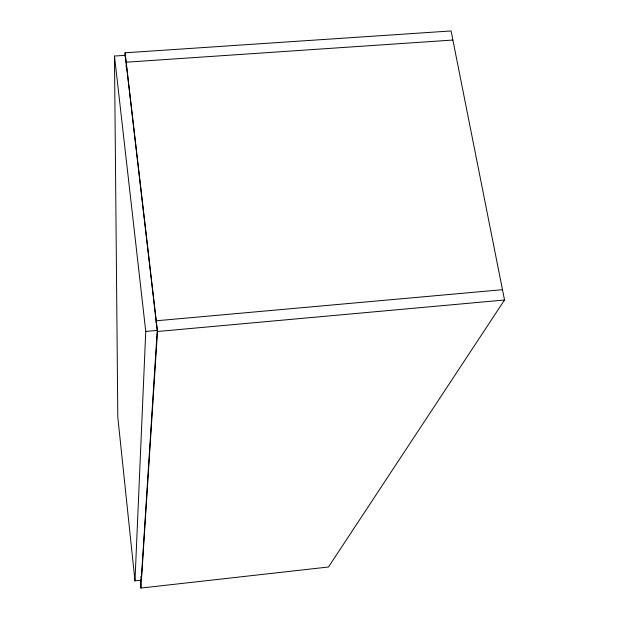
<?xml version="1.0" encoding="UTF-8"?>
<svg xmlns="http://www.w3.org/2000/svg" width="619" height="619" viewBox="0 0 619 619"><rect width="100%" height="100%" fill="white"/><g stroke="black" fill="none" stroke-linecap="round" stroke-linejoin="round"><path stroke-width="0.93" d="M125.061 56.662L125.077 52.801L451.081 30.95L504.524 300.006L328.488 567.004L140.915 588.05L140.397 580.08M126.144 67.038L126.152 65.065M134.981 580.862L145.751 331.436L114.476 56.058L125.255 55.331L157.234 330.391L141.248 580.165L134.981 580.862L117.803 417.175L114.476 56.058M156.127 322.716L156.243 320.789L502.473 289.692M140.915 588.05L157.489 331.49L125.077 52.801M145.751 331.436L157.234 330.391M157.489 331.49L504.524 300.006M126.168 62.202L452.891 40.042M140.846 576.335L141.248 580.165"/></g></svg>
